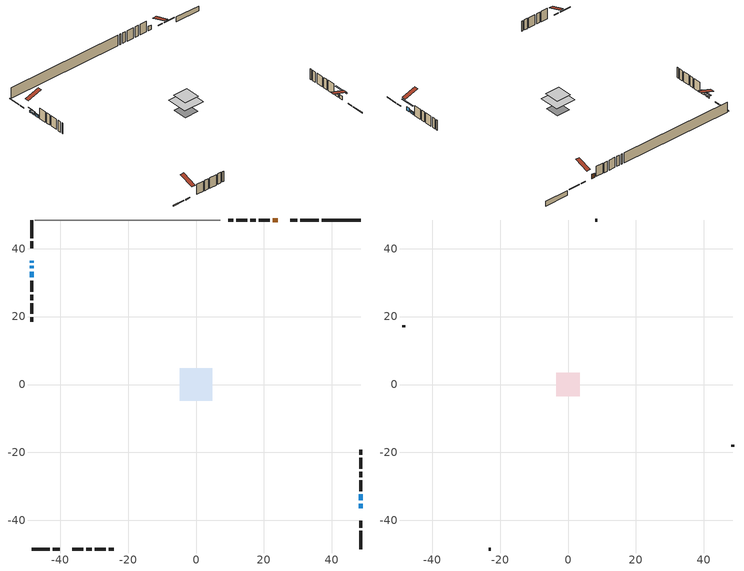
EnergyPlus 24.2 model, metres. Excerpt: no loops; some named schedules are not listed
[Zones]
conditioned space
 floor adiabatic (AdiabaticFloorConstruction): -4.77,-4.77 -4.77,4.77 4.77,4.77 4.77,-4.77 z2.75
 floor foundation (Slab1 construction): -3.25,-3.25 -3.25,3.25 3.25,3.25 3.25,-3.25 z-1.98
 wall outside (RimJoist1 construction): 36.08,48.44 30.76,48.44 / -48.44,-48.44 -43.12,-48.44 / -48.44,48.44 -48.44,43.12 / 48.44,-48.44 48.44,-43.12 z0.31:0.61
 wall outside (RimJoist2 construction): 29.83,48.44 27.69,48.44 / -42.19,-48.44 -40.05,-48.44 / -48.44,42.19 -48.44,40.05 / 48.44,-42.19 48.44,-40.05 z0.31:0.61
 wall outside (AdiabaticWallConstruction 1): 24.08,48.44 22.62,48.44 z0.31:2.34
 wall outside (AdiabaticWallConstruction): -48.44,36.44 -48.44,35.88 z0.31:1.23; 48.44,-36.44 48.44,-35.04 z0.31:1.96; -48.44,34.95 -48.44,34.19 z0.31:1.07; 48.44,-34.12 48.44,-32.39 / -48.44,33.26 -48.44,31.53 z0.31:1.43
 wall outside (Wall1 construction): 21.69,48.44 18.47,48.44 / -36.44,-48.44 -33.22,-48.44 / -48.44,30.61 -48.44,27.38 / 48.44,-31.46 48.44,-28.24 z0.31:5.19
 wall outside (Wall2 construction): 17.54,48.44 15.96,48.44 / -32.29,-48.44 -30.71,-48.44 / -48.44,26.46 -48.44,24.87 / 48.44,-27.31 48.44,-25.73 z0.31:5.19
 wall outside (Wall3 construction): 15.03,48.44 11.87,48.44 / -29.78,-48.44 -26.62,-48.44 / -48.44,23.94 -48.44,20.78 / 48.44,-24.8 48.44,-21.64 z0.31:5.19
 wall outside (Wall4 construction): 10.94,48.44 9.49,48.44 / -25.69,-48.44 -24.24,-48.44 / -48.44,19.86 -48.44,18.41 / 48.44,-20.71 48.44,-19.26 z0.31:5.19
 wall foundation (FoundationWall1 construction): 48.44,48.44 37.01,48.44 z-1.98:0.31
 wall adiabatic (Wall6 construction): 7.08,48.44 -47.51,48.44 z0.31:5.19
 window (WindowConstruction 4): -48.44,36.44 -48.44,35.88 z0.31:1.22
 window (WindowConstruction): 48.44,-36.44 48.44,-35.04 z0.31:1.96
 window (WindowConstruction 1): -48.44,34.95 -48.44,34.19 z0.31:1.07
 window (WindowConstruction 2): 48.44,-34.11 48.44,-32.39 z0.31:1.43
 window (WindowConstruction 3): -48.44,33.26 -48.44,31.54 z0.31:1.43
 door (Door): 24.08,48.44 22.62,48.44 z0.31:2.34
 ceiling adiabatic (AdiabaticFloorConstruction): 4.77,-4.77 4.77,4.77 -4.77,4.77 -4.77,-4.77 z2.75
attic - vented
 floor to conditioned space (Floor1 construction Reversed): -3.42,-3.42 -3.42,3.42 3.42,3.42 3.42,-3.42 z5.19
 wall outside (Wall5 construction): 8.57,48.44 8.01,48.44 / -23.31,-48.44 -22.75,-48.44 / -48.44,17.48 -48.44,16.92 / 48.44,-18.33 48.44,-17.78 z0.31:5.19
 roof outside (Roof1 construction): 25.01,48.44,5.19 25.01,41.78,7.41 26.76,41.78,7.41 26.76,48.44,5.19; -37.37,-48.44,5.19 -37.37,-41.78,7.41 -39.12,-41.78,7.41 -39.12,-48.44,5.19; -48.44,37.37,5.19 -41.78,37.37,7.41 -41.78,39.12,7.41 -48.44,39.12,5.19; 48.44,-37.37,5.19 41.78,-37.37,7.41 41.78,-39.12,7.41 48.44,-39.12,5.19
shading: -48.44,34.97 -48.44,37.35 -48.59,37.35 -48.59,34.97 z2.14; 48.44,-32.4 48.44,-39.08 48.85,-39.08 48.85,-32.4 z4.6; -48.44,33.28 -48.44,35.86 -48.59,35.86 -48.59,33.28 z1.98; 48.44,-32.19 48.44,-34.32 48.85,-34.32 48.85,-32.19 z1.63; -48.44,31.39 -48.44,33.41 -48.9,33.41 -48.9,31.39 z1.58
[Building]
Building 1: Terrain=Suburbs
[Site:Location]
Windsor AP_ON: Latitude {deg}=42.28; Longitude {deg}=-82.96; Time Zone {hr}=-5; Elevation {m}=190; Keep Site Location Information=Yes
[Site:GroundTemperature:Shallow]
6.34957, 4.46684, 4.31606, 5.20952, 8.79623, 12.3662, 15.4612, 17.4219, 17.5884, 15.9938, 12.9777, 9.51722
[Site:WaterMainsTemperature]
Calculation Method=Schedule; Temperature Schedule=mains temperature schedule
[Material] Roughness=Rough; Thermal Absorptance=0.9
Name | Thickness {m} | Conductivity {W/m-K} | Density {kg/m3} | Specific Heat {J/kg-K} | Solar Absorptance | Visible Absorptance
asphalt or fiberglass shingles | 0.00635 | 0.162714 | 1121.4 | 1465.45 | 0.4 | 0.4
ceiling loosefill ins | 0.254 | 0.0480833 | 16.02 | 1046.75 | 0.7 | 0.7
ceiling stud and cavity | 0.1397 | 0.152571 | 65.682 | 1177.47 | 0.7 | 0.7
concrete 4.0 in. | 0.1016 | 1.803125 | 2242.8 | 837.4 | 0.7 | 0.7
concrete 8.0 in. | 0.2032 | 1.803125 | 2242.8 | 837.4 | 0.7 | 0.7
door material | 0.04445 | 0.0451087 | 512.64 | 1214.23 | 0.7 | 0.7
floor covering | 0.0127 | 0.0433444 | 54.468 | 1339.84 | 0.6 | 0.6
floor rigid ins; wall rigid ins | 0.512978 | 0.029427 | 32.04 | 1214.23 | 0.7 | 0.7
floor stud and cavity | 0.1397 | 1.75129 | 37.0049 | 1207.88 | 0.7 | 0.7
furniture material conditioned space 1 | 0.1524 | 0.115458 | 640.8 | 1214.23 | 0.6 | 0.6
gypsum board | 0.0127 | 0.160291 | 801 | 837.4 | 0.6 | 0.6
osb sheathing 0.5 in. | 0.0127 | 0.115458 | 512.64 | 1214.23 | 0.7 | 0.7
osb sheathing 0.5 in. 1 | 0.0127 | 0.115458 | 512.64 | 1214.23 | 0.4 | 0.4
osb sheathing 0.75 in. | 0.01905 | 0.115458 | 512.64 | 1214.23 | 0.7 | 0.7
osb sheathing 2.0 in. | 0.0508 | 0.115458 | 512.64 | 1214.23 | 0.7 | 0.7
rim joist rigid ins | 0.051816 | 0.029427 | 32.04 | 1214.23 | 0.7 | 0.7
rim joist stud and cavity | 0.0508 | 0.0452492 | 125.044 | 1163.47 | 0.6 | 0.6
rim joist stud and cavity 1 | 0.0508 | 0.322059 | 125.044 | 1163.47 | 0.6 | 0.6
wall stud and cavity | 0.1397 | 0.0836902 | 139.0536 | 1170.24 | 0.7 | 0.7
wall stud and cavity 1 | 0.1397 | 0.0873771 | 139.0536 | 1170.24 | 0.7 | 0.7
wall stud and cavity 2 | 0.1397 | 0.101716 | 139.0536 | 1170.24 | 0.7 | 0.7
wall stud and cavity 3 | 0.0889 | 6.1454 | 50.32683 | 1063.81 | 0.6 | 0.6
wall stud and cavity 4 | 0.1397 | 0.0762468 | 139.0536 | 1170.24 | 0.7 | 0.7
wall stud and cavity 5 | 0.0889 | 0.380278 | 52.3479 | 1209.89 | 0.7 | 0.7
wall stud and cavity 6 | 0.0889 | 0.391764 | 83.0341 | 1211.67 | 0.7 | 0.7
wood siding | 0.0254 | 0.102417 | 544.68 | 1172.36 | 0.4 | 0.4
wood siding 1 | 0.00254 | 0.102417 | 544.68 | 1172.36 | 0.4 | 0.4
wood siding 2; wood siding 3; wood siding 4 | 0.0254 | 0.102417 | 544.68 | 1172.36 | 0.7 | 0.7
[WindowMaterial:SimpleGlazingSystem]
Name | U-Factor {W/m2-K} | Solar Heat Gain Coefficient
WindowMaterial | 3.04511 | 0.68
WindowMaterial 1 | 3.13369 | 0.46
WindowMaterial 2 | 3.10757 | 0.53
WindowMaterial 3 | 3.1229 | 0.45
[Construction]
AdiabaticFloorConstruction: floor stud and cavity, floor rigid ins, osb sheathing 0.75 in., floor covering
AdiabaticWallConstruction: wood siding 3, wall rigid ins, wall stud and cavity 5, gypsum board
AdiabaticWallConstruction 1: wood siding 4, wall rigid ins, wall stud and cavity 5, gypsum board
Door: door material
Floor1 construction Reversed: gypsum board, ceiling stud and cavity, ceiling loosefill ins
FoundationWall1 construction: concrete 8.0 in.
furniture construction conditioned space 1: furniture material conditioned space 1
PartitionWallConstruction: gypsum board, wall stud and cavity 6, gypsum board
RimJoist1 construction: wood siding 2, osb sheathing 2.0 in., rim joist stud and cavity
RimJoist2 construction: wood siding 2, rim joist rigid ins, osb sheathing 2.0 in., rim joist stud and cavity 1
Roof1 construction: asphalt or fiberglass shingles
Slab1 construction: concrete 4.0 in.
Wall1 construction; Wall3 construction: wood siding, osb sheathing 0.5 in., wall stud and cavity, gypsum board
Wall2 construction: wood siding, osb sheathing 0.5 in., wall stud and cavity 1, gypsum board
Wall4 construction: wood siding, osb sheathing 0.5 in., wall stud and cavity 2, gypsum board
Wall5 construction: wood siding 1, wall stud and cavity 3
Wall6 construction: osb sheathing 0.5 in. 1, wall stud and cavity 4, gypsum board
WindowConstruction: WindowMaterial
WindowConstruction 1: WindowMaterial 1
WindowConstruction 2; WindowConstruction 3: WindowMaterial 2
WindowConstruction 4: WindowMaterial 3
[Zone] Multiplier=1; Part of Total Floor Area=Yes
Name | Volume {m3}
attic - vented | 16.8091
conditioned space | 339.9
[Space]
Name | Zone | Volume {m3}
attic - vented 1 | attic - vented | 16.8091
conditioned space 1 | conditioned space | 339.9
[ZoneInfiltration:EffectiveLeakageArea]
infil attic - vented 1: Zone or Space=attic - vented 1; Schedule=Always On Discrete; Effective Air Leakage Area {cm2}=2074.67; Stack Coefficient=0.000493375; Wind Coefficient=1.50075e-05
[ZoneMixing]
whole house fan mix: Zone or Space=attic - vented; Schedule=Always On Continuous; Design Flow Rate Calculation Method=Flow/Zone; Design Flow Rate {m3/s}=0; Source Zone or Space=conditioned space
[SurfaceProperty:ExposedFoundationPerimeter]
Slab1: Exposed Perimeter Calculation Method=TotalExposedPerimeter; Total Exposed Perimeter {m}=11.43
[InternalMass] Zone or ZoneList=conditioned space; Space or SpaceList=conditioned space 1
Name | Construction | Surface Area {m2}
furniture mass conditioned space 1 | furniture construction conditioned space 1 | 53.2799
partition wall mass | PartitionWallConstruction | 133.2
[Lights]
interior lighting: Zone or ZoneList or Space or SpaceList=conditioned space 1; Schedule=interior lighting schedule; Design Level Calculation Method=LightingLevel; Lighting Level {W}=343.2; Return Air Fraction=0; Fraction Radiant=0.6; Fraction Visible=0.2; Fraction Replaceable=1
[People]
occupants: Zone or ZoneList or Space or SpaceList=conditioned space 1; Number of People Schedule=occupants schedule; Number of People Calculation Method=People; Number of People=3; Fraction Radiant=0.314171; Sensible Heat Fraction=0.56303; Activity Level Schedule=occupants activity schedule; Carbon Dioxide Generation Rate {m3/s-W}=0; Enable ASHRAE 55 Comfort Warnings=No; Mean Radiant Temperature Calculation Type=EnclosureAveraged
[ElectricEquipment] Zone or ZoneList or Space or SpaceList=conditioned space 1; Design Level Calculation Method=EquipmentLevel
Name | Schedule | Design Level {W} | Fraction Latent | Fraction Radiant | Fraction Lost
clothes dryer | clothes dryer schedule | 140.772 | 0.015 | 0.081 | 0.85
clothes washer | clothes washer schedule | 32.1985 | 0.03 | 0.162 | 0.7
cooking range | cooking range schedule | 208.969 | 0.08 | 0.432 | 0.2
dishwasher | dishwasher schedule | 66.8632 | 0.3 | 0.18 | 0.4
fridge | fridge schedule | 72.9452 | 0 | 0.6 | 0
mech vent house fan | mech vent house fan schedule | 0.95 | 0 | 0 | 1
mech vent house fan cfis | mech vent house fan cfis schedule | 0 | 0 | 0 | 0
misc plug loads | misc plug loads schedule | 494.7 | 0.045 | 0.513 | 0.1
whole house fan | Always On Discrete | 0 | 0 | 0 | 1
[OtherEquipment] Zone or ZoneList or Space or SpaceList=conditioned space 1; Design Level Calculation Method=EquipmentLevel
Name | Fuel Type | Schedule | Design Level {W} | Fraction Latent | Fraction Radiant | Fraction Lost
clothes dryer 1 | Electricity | clothes dryer schedule | 0 | 0.015 | 0.081 | 0.85
cooking range 1 | Electricity | cooking range schedule | 0 | 0.08 | 0.432 | 0.2
general water use latent | None | general water use schedule | 59.3978 | 1 | 0 | 0
general water use sensible | None | general water use schedule | -58.539 | 0 | 0.6 | 0
mech vent house fan latent load | None | Always On Discrete | 0 | 1 | 0 | 0
mech vent house fan sensible load | None | Always On Discrete | 0 | 0 | 0 | 0
water heater energy adjustment1 | NaturalGas | Always On Discrete | 0.01 | 0 | 0 | 1
[ZoneInfiltration:DesignFlowRate] Zone or ZoneList or Space or SpaceList=conditioned space 1; Schedule=Always On Discrete; Design Flow Rate Calculation Method=Flow/Zone; Design Flow Rate {m3/s}=0
infil flow; natural vent flow; whole house fan flow
[AvailabilityManager:Scheduled]
furnace airloop Availability Manager: Schedule=Always On Discrete
[Foundation:Kiva]
Foundation Kiva 1: Initial Indoor Air Temperature {C}=18; Wall Height Above Grade {m}=0.309982; Wall Depth Below Slab {m}=0.2032
[Foundation:Kiva:Settings]
Soil Conductivity {W/m-K}=0.849921; Soil Density {kg/m3}=1842.3; Soil Specific Heat {J/kg-K}=418.7; Ground Solar Absorptivity=0.9; Ground Thermal Absorptivity=0.9; Ground Surface Roughness {m}=0.03; Far-Field Width {m}=40; Deep-Ground Boundary Condition=ZeroFlux; Deep-Ground Depth {m}=40; Minimum Cell Dimension {m}=0.2; Maximum Cell Growth Coefficient=3; Simulation Timestep=Timestep
[Exterior:Lights]
exterior lighting: Schedule=exterior lighting schedule; Design Level {W}=75.6
[EnergyManagementSystem:GlobalVariable]
furnace_airloop_Fan_RTF
infil_program_Qfan
infil_program_Qinf
natural_vent_program_Qnv
natural_vent_program_Qwhf
[EnergyManagementSystem:Sensor]
Name | Output:Variable or Output:Meter Index Key | Output:Variable or Output:Meter
airflow_gain | infil flow | Infiltration Sensible Heat Gain Energy
airflow_gain_1 | natural vent flow | Infiltration Sensible Heat Gain Energy
airflow_gain_2 | whole house fan flow | Infiltration Sensible Heat Gain Energy
airflow_loss | infil flow | Infiltration Sensible Heat Loss Energy
airflow_loss_1 | natural vent flow | Infiltration Sensible Heat Loss Energy
airflow_loss_2 | whole house fan flow | Infiltration Sensible Heat Loss Energy
clg_load_cond |  | Cooling:EnergyTransfer:Zone:CONDITIONED SPACE
clg_sp_s; clg_sp_s_1 | cooling setpoint | Schedule Value
clothes_dryer_exhaust_0_sch_s | clothes dryer exhaust 0 schedule | Schedule Value
cool_season | cooling season schedule | Schedule Value
htg_load_cond |  | Heating:EnergyTransfer:Zone:CONDITIONED SPACE
htg_sp_s; htg_sp_s_1 | heating setpoint | Schedule Value
ig_ee_conv | clothes dryer | Electric Equipment Convective Heating Energy
ig_ee_conv_2 | cooking range | Electric Equipment Convective Heating Energy
ig_ee_conv_4 | fridge | Electric Equipment Convective Heating Energy
ig_ee_conv_5 | misc plug loads | Electric Equipment Convective Heating Energy
ig_ee_conv_6 | whole house fan | Electric Equipment Convective Heating Energy
ig_ee_rad | clothes dryer | Electric Equipment Radiant Heating Energy
ig_ee_rad_2 | cooking range | Electric Equipment Radiant Heating Energy
ig_ee_rad_4 | fridge | Electric Equipment Radiant Heating Energy
ig_ee_rad_5 | misc plug loads | Electric Equipment Radiant Heating Energy
ig_ee_rad_6 | whole house fan | Electric Equipment Radiant Heating Energy
ig_lgt_conv | interior lighting | Lights Convective Heating Energy
ig_lgt_rad | interior lighting | Lights Radiant Heating Energy
ig_lgt_vis | interior lighting | Lights Visible Radiation Heating Energy
ig_oe_conv | clothes dryer 1 | Other Equipment Convective Heating Energy
ig_oe_conv_1 | cooking range 1 | Other Equipment Convective Heating Energy
ig_oe_conv_2 | general water use latent | Other Equipment Convective Heating Energy
ig_oe_conv_3 | general water use sensible | Other Equipment Convective Heating Energy
ig_oe_conv_4 | water heater energy adjustment1 | Other Equipment Convective Heating Energy
ig_oe_rad | clothes dryer 1 | Other Equipment Radiant Heating Energy
ig_oe_rad_1 | cooking range 1 | Other Equipment Radiant Heating Energy
ig_oe_rad_2 | general water use latent | Other Equipment Radiant Heating Energy
ig_oe_rad_3 | general water use sensible | Other Equipment Radiant Heating Energy
ig_oe_rad_4 | water heater energy adjustment1 | Other Equipment Radiant Heating Energy
ig_ppl_conv | occupants | People Convective Heating Energy
ig_ppl_rad | occupants | People Radiant Heating Energy
im_conv | furniture mass conditioned space 1 | Surface Inside Face Convection Heat Gain Energy
im_conv_1 | partition wall mass | Surface Inside Face Convection Heat Gain Energy
im_ig | furniture mass conditioned space 1 | Surface Inside Face Internal Gains Radiation Heat Gain Energy
im_ig_1 | partition wall mass | Surface Inside Face Internal Gains Radiation Heat Gain Energy
im_lgt | furniture mass conditioned space 1 | Surface Inside Face Lights Radiation Heat Gain Energy
im_lgt_1 | partition wall mass | Surface Inside Face Lights Radiation Heat Gain Energy
im_sol | furniture mass conditioned space 1 | Surface Inside Face Solar Radiation Heat Gain Energy
im_sol_1 | partition wall mass | Surface Inside Face Solar Radiation Heat Gain Energy
im_surf | furniture mass conditioned space 1 | Surface Inside Face Net Surface Thermal Radiation Heat Gain Energy
im_surf_1 | partition wall mass | Surface Inside Face Net Surface Thermal Radiation Heat Gain Energy
mv_conv | mech vent house fan | Electric Equipment Convective Heating Energy
mv_conv_1 | mech vent house fan cfis | Electric Equipment Convective Heating Energy
mv_conv_2 | mech vent house fan latent load | Other Equipment Convective Heating Energy
mv_conv_3 | mech vent house fan sensible load | Other Equipment Convective Heating Energy
mv_rad | mech vent house fan | Electric Equipment Radiant Heating Energy
mv_rad_1 | mech vent house fan cfis | Electric Equipment Radiant Heating Energy
mv_rad_2 | mech vent house fan latent load | Other Equipment Radiant Heating Energy
mv_rad_3 | mech vent house fan sensible load | Other Equipment Radiant Heating Energy
natural_vent_s | natural vent schedule | Schedule Value
out_pb_s |  | Site Outdoor Air Barometric Pressure
out_wt_s |  | Site Outdoor Air Humidity Ratio
site_vw_s |  | Site Wind Speed
ss_back_out | Window1 | Surface Window Shortwave from Zone Back Out Window Heat Transfer Rate
ss_back_out_1 | Window2 | Surface Window Shortwave from Zone Back Out Window Heat Transfer Rate
ss_back_out_2 | Window3 | Surface Window Shortwave from Zone Back Out Window Heat Transfer Rate
ss_back_out_3 | Window4 | Surface Window Shortwave from Zone Back Out Window Heat Transfer Rate
ss_back_out_4 | Window6 | Surface Window Shortwave from Zone Back Out Window Heat Transfer Rate
ss_conv | Door1 | Surface Inside Face Convection Heat Gain Energy
ss_conv_1 | Window1 | Surface Inside Face Convection Heat Gain Energy
ss_conv_2 | Window2 | Surface Inside Face Convection Heat Gain Energy
ss_conv_3 | Window3 | Surface Inside Face Convection Heat Gain Energy
ss_conv_4 | Window4 | Surface Inside Face Convection Heat Gain Energy
ss_conv_5 | Window6 | Surface Inside Face Convection Heat Gain Energy
ss_ig | Door1 | Surface Inside Face Internal Gains Radiation Heat Gain Energy
ss_ig_1 | Window1 | Surface Inside Face Internal Gains Radiation Heat Gain Energy
ss_ig_2 | Window2 | Surface Inside Face Internal Gains Radiation Heat Gain Energy
ss_ig_3 | Window3 | Surface Inside Face Internal Gains Radiation Heat Gain Energy
ss_ig_4 | Window4 | Surface Inside Face Internal Gains Radiation Heat Gain Energy
ss_ig_5 | Window6 | Surface Inside Face Internal Gains Radiation Heat Gain Energy
ss_lgt | Door1 | Surface Inside Face Lights Radiation Heat Gain Energy
ss_sol | Door1 | Surface Inside Face Solar Radiation Heat Gain Energy
ss_surf | Door1 | Surface Inside Face Net Surface Thermal Radiation Heat Gain Energy
ss_surf_1 | Window1 | Surface Inside Face Net Surface Thermal Radiation Heat Gain Energy
ss_surf_2 | Window2 | Surface Inside Face Net Surface Thermal Radiation Heat Gain Energy
ss_surf_3 | Window3 | Surface Inside Face Net Surface Thermal Radiation Heat Gain Energy
ss_surf_4 | Window4 | Surface Inside Face Net Surface Thermal Radiation Heat Gain Energy
ss_surf_5 | Window6 | Surface Inside Face Net Surface Thermal Radiation Heat Gain Energy
ss_trans_in | Window1 | Surface Window Transmitted Solar Radiation Rate
ss_trans_in_1 | Window2 | Surface Window Transmitted Solar Radiation Rate
ss_trans_in_2 | Window3 | Surface Window Transmitted Solar Radiation Rate
ss_trans_in_3 | Window4 | Surface Window Transmitted Solar Radiation Rate
ss_trans_in_4 | Window6 | Surface Window Transmitted Solar Radiation Rate
ss_trans_out | Window1 | Surface Inside Face Initial Transmitted Diffuse Transmitted Out Window Solar Radiation Rate
ss_trans_out_1 | Window2 | Surface Inside Face Initial Transmitted Diffuse Transmitted Out Window Solar Radiation Rate
ss_trans_out_2 | Window3 | Surface Inside Face Initial Transmitted Diffuse Transmitted Out Window Solar Radiation Rate
ss_trans_out_3 | Window4 | Surface Inside Face Initial Transmitted Diffuse Transmitted Out Window Solar Radiation Rate
ss_trans_out_4 | Window6 | Surface Inside Face Initial Transmitted Diffuse Transmitted Out Window Solar Radiation Rate
s_conv | Floor1 | Surface Inside Face Convection Heat Gain Energy
s_conv_1 | FoundationWall1 | Surface Inside Face Convection Heat Gain Energy
s_conv_10 | RimJoist2:270 | Surface Inside Face Convection Heat Gain Energy
s_conv_11 | RimJoist2:90 | Surface Inside Face Convection Heat Gain Energy
s_conv_12 | Slab1 | Surface Inside Face Convection Heat Gain Energy
s_conv_13 | Wall1:0 | Surface Inside Face Convection Heat Gain Energy
s_conv_14 | Wall1:180 | Surface Inside Face Convection Heat Gain Energy
s_conv_15 | Wall1:270 | Surface Inside Face Convection Heat Gain Energy
s_conv_16 | Wall1:90 | Surface Inside Face Convection Heat Gain Energy
s_conv_17 | Wall2:0 | Surface Inside Face Convection Heat Gain Energy
s_conv_18 | Wall2:180 | Surface Inside Face Convection Heat Gain Energy
s_conv_19 | Wall2:270 | Surface Inside Face Convection Heat Gain Energy
s_conv_2 | inferred conditioned ceiling | Surface Inside Face Convection Heat Gain Energy
s_conv_20 | Wall2:90 | Surface Inside Face Convection Heat Gain Energy
s_conv_21 | Wall3:0 | Surface Inside Face Convection Heat Gain Energy
s_conv_22 | Wall3:180 | Surface Inside Face Convection Heat Gain Energy
s_conv_23 | Wall3:270 | Surface Inside Face Convection Heat Gain Energy
s_conv_24 | Wall3:90 | Surface Inside Face Convection Heat Gain Energy
s_conv_25 | Wall4:0 | Surface Inside Face Convection Heat Gain Energy
s_conv_26 | Wall4:180 | Surface Inside Face Convection Heat Gain Energy
s_conv_27 | Wall4:270 | Surface Inside Face Convection Heat Gain Energy
s_conv_28 | Wall4:90 | Surface Inside Face Convection Heat Gain Energy
s_conv_29 | Wall6 | Surface Inside Face Convection Heat Gain Energy
s_conv_3 | inferred conditioned floor | Surface Inside Face Convection Heat Gain Energy
s_conv_4 | RimJoist1:0 | Surface Inside Face Convection Heat Gain Energy
s_conv_5 | RimJoist1:180 | Surface Inside Face Convection Heat Gain Energy
s_conv_6 | RimJoist1:270 | Surface Inside Face Convection Heat Gain Energy
s_conv_7 | RimJoist1:90 | Surface Inside Face Convection Heat Gain Energy
s_conv_8 | RimJoist2:0 | Surface Inside Face Convection Heat Gain Energy
s_conv_9 | RimJoist2:180 | Surface Inside Face Convection Heat Gain Energy
s_ig | Floor1 | Surface Inside Face Internal Gains Radiation Heat Gain Energy
s_ig_1 | FoundationWall1 | Surface Inside Face Internal Gains Radiation Heat Gain Energy
s_ig_10 | RimJoist2:270 | Surface Inside Face Internal Gains Radiation Heat Gain Energy
s_ig_11 | RimJoist2:90 | Surface Inside Face Internal Gains Radiation Heat Gain Energy
s_ig_12 | Slab1 | Surface Inside Face Internal Gains Radiation Heat Gain Energy
s_ig_13 | Wall1:0 | Surface Inside Face Internal Gains Radiation Heat Gain Energy
s_ig_14 | Wall1:180 | Surface Inside Face Internal Gains Radiation Heat Gain Energy
s_ig_15 | Wall1:270 | Surface Inside Face Internal Gains Radiation Heat Gain Energy
s_ig_16 | Wall1:90 | Surface Inside Face Internal Gains Radiation Heat Gain Energy
s_ig_17 | Wall2:0 | Surface Inside Face Internal Gains Radiation Heat Gain Energy
s_ig_18 | Wall2:180 | Surface Inside Face Internal Gains Radiation Heat Gain Energy
s_ig_19 | Wall2:270 | Surface Inside Face Internal Gains Radiation Heat Gain Energy
s_ig_2 | inferred conditioned ceiling | Surface Inside Face Internal Gains Radiation Heat Gain Energy
s_ig_20 | Wall2:90 | Surface Inside Face Internal Gains Radiation Heat Gain Energy
s_ig_21 | Wall3:0 | Surface Inside Face Internal Gains Radiation Heat Gain Energy
s_ig_22 | Wall3:180 | Surface Inside Face Internal Gains Radiation Heat Gain Energy
s_ig_23 | Wall3:270 | Surface Inside Face Internal Gains Radiation Heat Gain Energy
s_ig_24 | Wall3:90 | Surface Inside Face Internal Gains Radiation Heat Gain Energy
s_ig_25 | Wall4:0 | Surface Inside Face Internal Gains Radiation Heat Gain Energy
s_ig_26 | Wall4:180 | Surface Inside Face Internal Gains Radiation Heat Gain Energy
s_ig_27 | Wall4:270 | Surface Inside Face Internal Gains Radiation Heat Gain Energy
s_ig_28 | Wall4:90 | Surface Inside Face Internal Gains Radiation Heat Gain Energy
s_ig_29 | Wall6 | Surface Inside Face Internal Gains Radiation Heat Gain Energy
s_ig_3 | inferred conditioned floor | Surface Inside Face Internal Gains Radiation Heat Gain Energy
s_ig_4 | RimJoist1:0 | Surface Inside Face Internal Gains Radiation Heat Gain Energy
s_ig_5 | RimJoist1:180 | Surface Inside Face Internal Gains Radiation Heat Gain Energy
s_ig_6 | RimJoist1:270 | Surface Inside Face Internal Gains Radiation Heat Gain Energy
s_ig_7 | RimJoist1:90 | Surface Inside Face Internal Gains Radiation Heat Gain Energy
s_ig_8 | RimJoist2:0 | Surface Inside Face Internal Gains Radiation Heat Gain Energy
s_ig_9 | RimJoist2:180 | Surface Inside Face Internal Gains Radiation Heat Gain Energy
s_lgt | Floor1 | Surface Inside Face Lights Radiation Heat Gain Energy
s_lgt_1 | FoundationWall1 | Surface Inside Face Lights Radiation Heat Gain Energy
s_lgt_10 | RimJoist2:270 | Surface Inside Face Lights Radiation Heat Gain Energy
s_lgt_11 | RimJoist2:90 | Surface Inside Face Lights Radiation Heat Gain Energy
s_lgt_12 | Slab1 | Surface Inside Face Lights Radiation Heat Gain Energy
s_lgt_13 | Wall1:0 | Surface Inside Face Lights Radiation Heat Gain Energy
s_lgt_14 | Wall1:180 | Surface Inside Face Lights Radiation Heat Gain Energy
s_lgt_15 | Wall1:270 | Surface Inside Face Lights Radiation Heat Gain Energy
s_lgt_16 | Wall1:90 | Surface Inside Face Lights Radiation Heat Gain Energy
s_lgt_17 | Wall2:0 | Surface Inside Face Lights Radiation Heat Gain Energy
s_lgt_18 | Wall2:180 | Surface Inside Face Lights Radiation Heat Gain Energy
s_lgt_19 | Wall2:270 | Surface Inside Face Lights Radiation Heat Gain Energy
s_lgt_2 | inferred conditioned ceiling | Surface Inside Face Lights Radiation Heat Gain Energy
s_lgt_20 | Wall2:90 | Surface Inside Face Lights Radiation Heat Gain Energy
s_lgt_21 | Wall3:0 | Surface Inside Face Lights Radiation Heat Gain Energy
